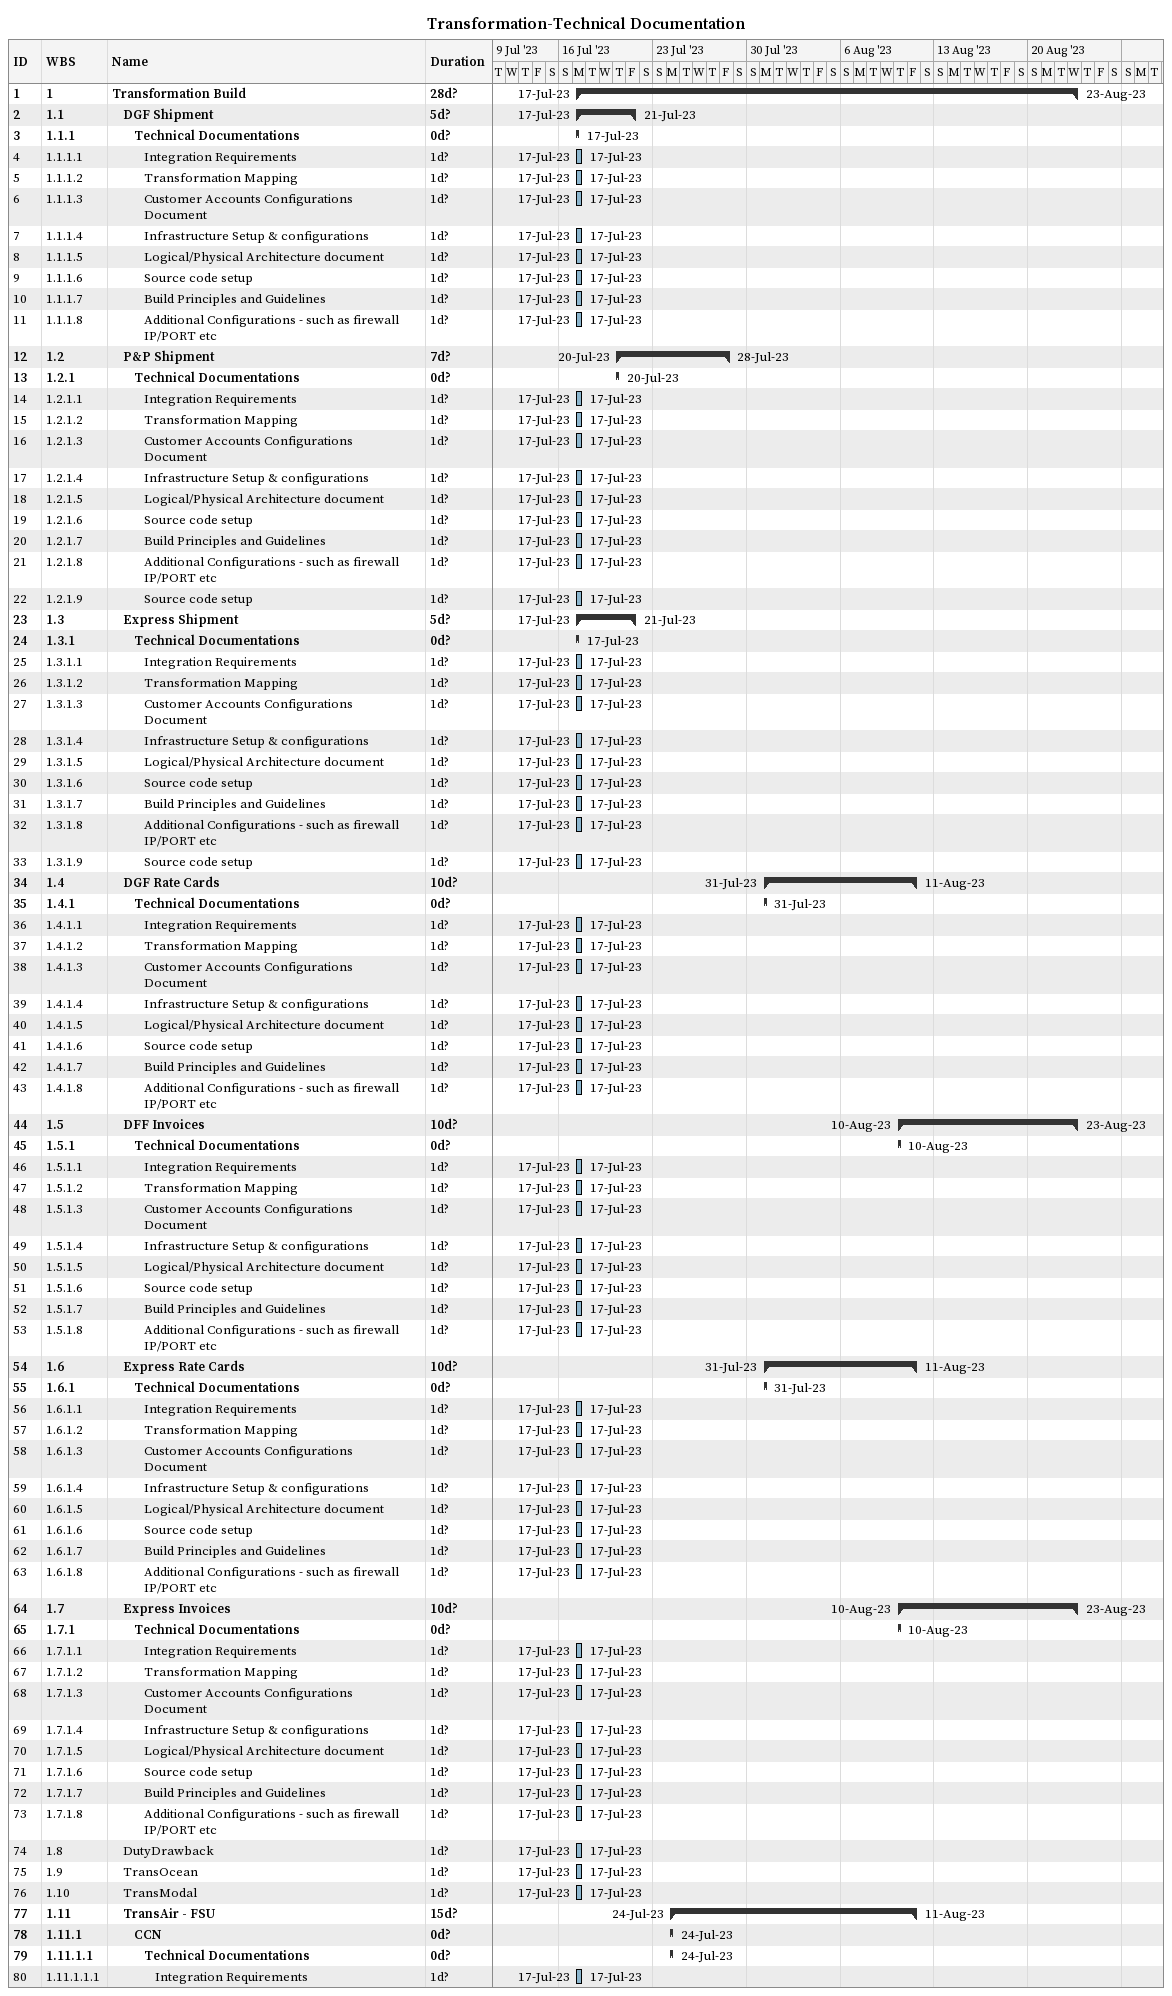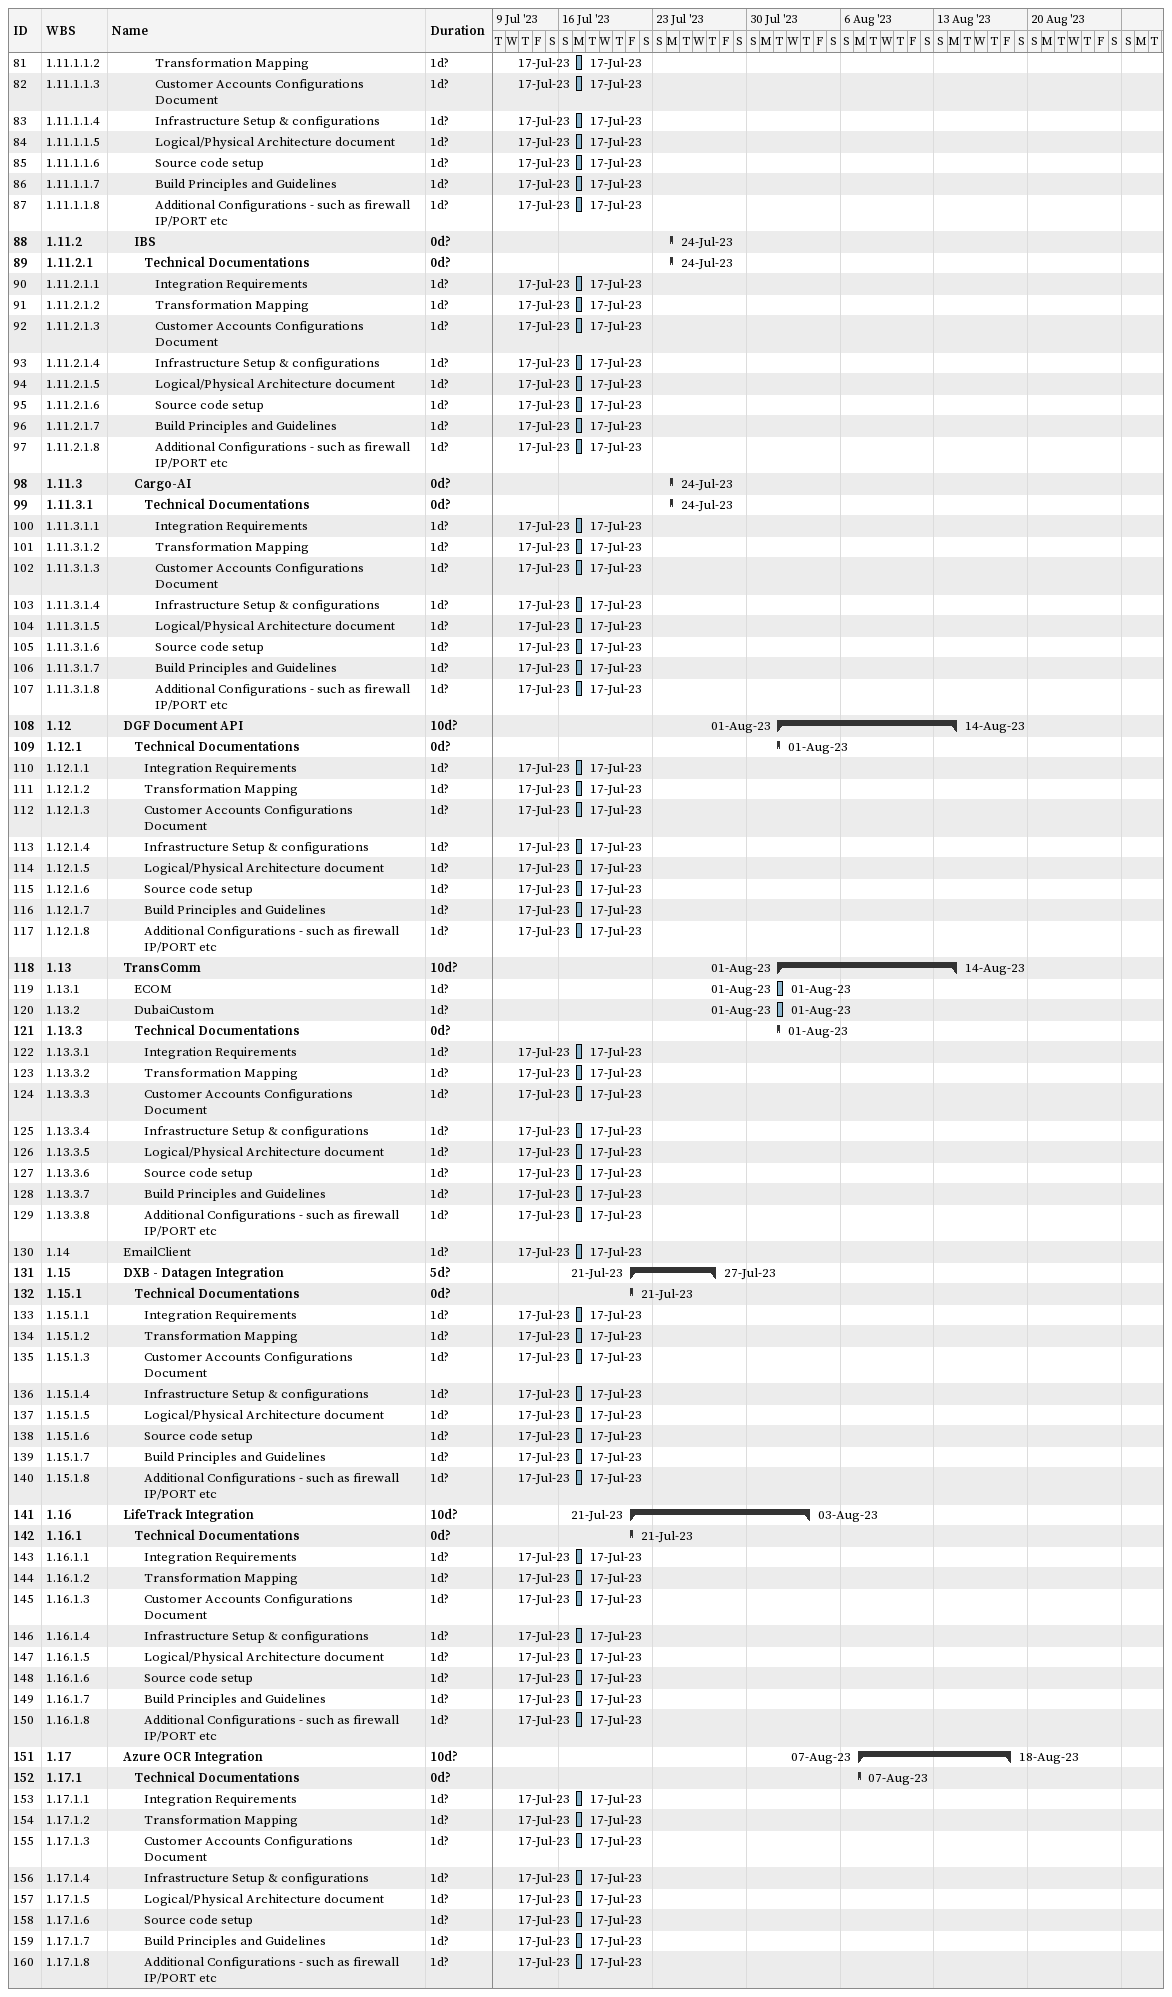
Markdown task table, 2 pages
Transformation-Technical Documentation

| ID | WBS | Task | Duration | Start | Finish |
|---|---|---|---|---|---|
| 1 | 1 | **Transformation Build** | 28d? | 2023-07-17 | 2023-08-23 |
| 2 | 1.1 | **DGF Shipment** | 5d? | 2023-07-17 | 2023-07-21 |
| 3 | 1.1.1 | **Technical Documentations** | 0d? | 2023-07-17 | 2023-07-17 |
| 4 | 1.1.1.1 | Integration Requirements | 1d? | 2023-07-17 | 2023-07-17 |
| 5 | 1.1.1.2 | Transformation Mapping | 1d? | 2023-07-17 | 2023-07-17 |
| 6 | 1.1.1.3 | Customer Accounts Configurations Document | 1d? | 2023-07-17 | 2023-07-17 |
| 7 | 1.1.1.4 | Infrastructure Setup & configurations | 1d? | 2023-07-17 | 2023-07-17 |
| 8 | 1.1.1.5 | Logical/Physical Architecture document | 1d? | 2023-07-17 | 2023-07-17 |
| 9 | 1.1.1.6 | Source code setup | 1d? | 2023-07-17 | 2023-07-17 |
| 10 | 1.1.1.7 | Build Principles and Guidelines | 1d? | 2023-07-17 | 2023-07-17 |
| 11 | 1.1.1.8 | Additional Configurations - such as firewall IP/PORT etc | 1d? | 2023-07-17 | 2023-07-17 |
| 12 | 1.2 | **P&P Shipment** | 7d? | 2023-07-20 | 2023-07-28 |
| 13 | 1.2.1 | **Technical Documentations** | 0d? | 2023-07-20 | 2023-07-20 |
| 14 | 1.2.1.1 | Integration Requirements | 1d? | 2023-07-17 | 2023-07-17 |
| 15 | 1.2.1.2 | Transformation Mapping | 1d? | 2023-07-17 | 2023-07-17 |
| 16 | 1.2.1.3 | Customer Accounts Configurations Document | 1d? | 2023-07-17 | 2023-07-17 |
| 17 | 1.2.1.4 | Infrastructure Setup & configurations | 1d? | 2023-07-17 | 2023-07-17 |
| 18 | 1.2.1.5 | Logical/Physical Architecture document | 1d? | 2023-07-17 | 2023-07-17 |
| 19 | 1.2.1.6 | Source code setup | 1d? | 2023-07-17 | 2023-07-17 |
| 20 | 1.2.1.7 | Build Principles and Guidelines | 1d? | 2023-07-17 | 2023-07-17 |
| 21 | 1.2.1.8 | Additional Configurations - such as firewall IP/PORT etc | 1d? | 2023-07-17 | 2023-07-17 |
| 22 | 1.2.1.9 | Source code setup | 1d? | 2023-07-17 | 2023-07-17 |
| 23 | 1.3 | **Express Shipment** | 5d? | 2023-07-17 | 2023-07-21 |
| 24 | 1.3.1 | **Technical Documentations** | 0d? | 2023-07-17 | 2023-07-17 |
| 25 | 1.3.1.1 | Integration Requirements | 1d? | 2023-07-17 | 2023-07-17 |
| 26 | 1.3.1.2 | Transformation Mapping | 1d? | 2023-07-17 | 2023-07-17 |
| 27 | 1.3.1.3 | Customer Accounts Configurations Document | 1d? | 2023-07-17 | 2023-07-17 |
| 28 | 1.3.1.4 | Infrastructure Setup & configurations | 1d? | 2023-07-17 | 2023-07-17 |
| 29 | 1.3.1.5 | Logical/Physical Architecture document | 1d? | 2023-07-17 | 2023-07-17 |
| 30 | 1.3.1.6 | Source code setup | 1d? | 2023-07-17 | 2023-07-17 |
| 31 | 1.3.1.7 | Build Principles and Guidelines | 1d? | 2023-07-17 | 2023-07-17 |
| 32 | 1.3.1.8 | Additional Configurations - such as firewall IP/PORT etc | 1d? | 2023-07-17 | 2023-07-17 |
| 33 | 1.3.1.9 | Source code setup | 1d? | 2023-07-17 | 2023-07-17 |
| 34 | 1.4 | **DGF Rate Cards** | 10d? | 2023-07-31 | 2023-08-11 |
| 35 | 1.4.1 | **Technical Documentations** | 0d? | 2023-07-31 | 2023-07-31 |
| 36 | 1.4.1.1 | Integration Requirements | 1d? | 2023-07-17 | 2023-07-17 |
| 37 | 1.4.1.2 | Transformation Mapping | 1d? | 2023-07-17 | 2023-07-17 |
| 38 | 1.4.1.3 | Customer Accounts Configurations Document | 1d? | 2023-07-17 | 2023-07-17 |
| 39 | 1.4.1.4 | Infrastructure Setup & configurations | 1d? | 2023-07-17 | 2023-07-17 |
| 40 | 1.4.1.5 | Logical/Physical Architecture document | 1d? | 2023-07-17 | 2023-07-17 |
| 41 | 1.4.1.6 | Source code setup | 1d? | 2023-07-17 | 2023-07-17 |
| 42 | 1.4.1.7 | Build Principles and Guidelines | 1d? | 2023-07-17 | 2023-07-17 |
| 43 | 1.4.1.8 | Additional Configurations - such as firewall IP/PORT etc | 1d? | 2023-07-17 | 2023-07-17 |
| 44 | 1.5 | **DFF Invoices** | 10d? | 2023-08-10 | 2023-08-23 |
| 45 | 1.5.1 | **Technical Documentations** | 0d? | 2023-08-10 | 2023-08-10 |
| 46 | 1.5.1.1 | Integration Requirements | 1d? | 2023-07-17 | 2023-07-17 |
| 47 | 1.5.1.2 | Transformation Mapping | 1d? | 2023-07-17 | 2023-07-17 |
| 48 | 1.5.1.3 | Customer Accounts Configurations Document | 1d? | 2023-07-17 | 2023-07-17 |
| 49 | 1.5.1.4 | Infrastructure Setup & configurations | 1d? | 2023-07-17 | 2023-07-17 |
| 50 | 1.5.1.5 | Logical/Physical Architecture document | 1d? | 2023-07-17 | 2023-07-17 |
| 51 | 1.5.1.6 | Source code setup | 1d? | 2023-07-17 | 2023-07-17 |
| 52 | 1.5.1.7 | Build Principles and Guidelines | 1d? | 2023-07-17 | 2023-07-17 |
| 53 | 1.5.1.8 | Additional Configurations - such as firewall IP/PORT etc | 1d? | 2023-07-17 | 2023-07-17 |
| 54 | 1.6 | **Express Rate Cards** | 10d? | 2023-07-31 | 2023-08-11 |
| 55 | 1.6.1 | **Technical Documentations** | 0d? | 2023-07-31 | 2023-07-31 |
| 56 | 1.6.1.1 | Integration Requirements | 1d? | 2023-07-17 | 2023-07-17 |
| 57 | 1.6.1.2 | Transformation Mapping | 1d? | 2023-07-17 | 2023-07-17 |
| 58 | 1.6.1.3 | Customer Accounts Configurations Document | 1d? | 2023-07-17 | 2023-07-17 |
| 59 | 1.6.1.4 | Infrastructure Setup & configurations | 1d? | 2023-07-17 | 2023-07-17 |
| 60 | 1.6.1.5 | Logical/Physical Architecture document | 1d? | 2023-07-17 | 2023-07-17 |
| 61 | 1.6.1.6 | Source code setup | 1d? | 2023-07-17 | 2023-07-17 |
| 62 | 1.6.1.7 | Build Principles and Guidelines | 1d? | 2023-07-17 | 2023-07-17 |
| 63 | 1.6.1.8 | Additional Configurations - such as firewall IP/PORT etc | 1d? | 2023-07-17 | 2023-07-17 |
| 64 | 1.7 | **Express Invoices** | 10d? | 2023-08-10 | 2023-08-23 |
| 65 | 1.7.1 | **Technical Documentations** | 0d? | 2023-08-10 | 2023-08-10 |
| 66 | 1.7.1.1 | Integration Requirements | 1d? | 2023-07-17 | 2023-07-17 |
| 67 | 1.7.1.2 | Transformation Mapping | 1d? | 2023-07-17 | 2023-07-17 |
| 68 | 1.7.1.3 | Customer Accounts Configurations Document | 1d? | 2023-07-17 | 2023-07-17 |
| 69 | 1.7.1.4 | Infrastructure Setup & configurations | 1d? | 2023-07-17 | 2023-07-17 |
| 70 | 1.7.1.5 | Logical/Physical Architecture document | 1d? | 2023-07-17 | 2023-07-17 |
| 71 | 1.7.1.6 | Source code setup | 1d? | 2023-07-17 | 2023-07-17 |
| 72 | 1.7.1.7 | Build Principles and Guidelines | 1d? | 2023-07-17 | 2023-07-17 |
| 73 | 1.7.1.8 | Additional Configurations - such as firewall IP/PORT etc | 1d? | 2023-07-17 | 2023-07-17 |
| 74 | 1.8 | DutyDrawback | 1d? | 2023-07-17 | 2023-07-17 |
| 75 | 1.9 | TransOcean | 1d? | 2023-07-17 | 2023-07-17 |
| 76 | 1.10 | TransModal | 1d? | 2023-07-17 | 2023-07-17 |
| 77 | 1.11 | **TransAir - FSU** | 15d? | 2023-07-24 | 2023-08-11 |
| 78 | 1.11.1 | **CCN** | 0d? | 2023-07-24 | 2023-07-24 |
| 79 | 1.11.1.1 | **Technical Documentations** | 0d? | 2023-07-24 | 2023-07-24 |
| 80 | 1.11.1.1.1 | Integration Requirements | 1d? | 2023-07-17 | 2023-07-17 |
| 81 | 1.11.1.1.2 | Transformation Mapping | 1d? | 2023-07-17 | 2023-07-17 |
| 82 | 1.11.1.1.3 | Customer Accounts Configurations Document | 1d? | 2023-07-17 | 2023-07-17 |
| 83 | 1.11.1.1.4 | Infrastructure Setup & configurations | 1d? | 2023-07-17 | 2023-07-17 |
| 84 | 1.11.1.1.5 | Logical/Physical Architecture document | 1d? | 2023-07-17 | 2023-07-17 |
| 85 | 1.11.1.1.6 | Source code setup | 1d? | 2023-07-17 | 2023-07-17 |
| 86 | 1.11.1.1.7 | Build Principles and Guidelines | 1d? | 2023-07-17 | 2023-07-17 |
| 87 | 1.11.1.1.8 | Additional Configurations - such as firewall IP/PORT etc | 1d? | 2023-07-17 | 2023-07-17 |
| 88 | 1.11.2 | **IBS** | 0d? | 2023-07-24 | 2023-07-24 |
| 89 | 1.11.2.1 | **Technical Documentations** | 0d? | 2023-07-24 | 2023-07-24 |
| 90 | 1.11.2.1.1 | Integration Requirements | 1d? | 2023-07-17 | 2023-07-17 |
| 91 | 1.11.2.1.2 | Transformation Mapping | 1d? | 2023-07-17 | 2023-07-17 |
| 92 | 1.11.2.1.3 | Customer Accounts Configurations Document | 1d? | 2023-07-17 | 2023-07-17 |
| 93 | 1.11.2.1.4 | Infrastructure Setup & configurations | 1d? | 2023-07-17 | 2023-07-17 |
| 94 | 1.11.2.1.5 | Logical/Physical Architecture document | 1d? | 2023-07-17 | 2023-07-17 |
| 95 | 1.11.2.1.6 | Source code setup | 1d? | 2023-07-17 | 2023-07-17 |
| 96 | 1.11.2.1.7 | Build Principles and Guidelines | 1d? | 2023-07-17 | 2023-07-17 |
| 97 | 1.11.2.1.8 | Additional Configurations - such as firewall IP/PORT etc | 1d? | 2023-07-17 | 2023-07-17 |
| 98 | 1.11.3 | **Cargo-AI** | 0d? | 2023-07-24 | 2023-07-24 |
| 99 | 1.11.3.1 | **Technical Documentations** | 0d? | 2023-07-24 | 2023-07-24 |
| 100 | 1.11.3.1.1 | Integration Requirements | 1d? | 2023-07-17 | 2023-07-17 |
| 101 | 1.11.3.1.2 | Transformation Mapping | 1d? | 2023-07-17 | 2023-07-17 |
| 102 | 1.11.3.1.3 | Customer Accounts Configurations Document | 1d? | 2023-07-17 | 2023-07-17 |
| 103 | 1.11.3.1.4 | Infrastructure Setup & configurations | 1d? | 2023-07-17 | 2023-07-17 |
| 104 | 1.11.3.1.5 | Logical/Physical Architecture document | 1d? | 2023-07-17 | 2023-07-17 |
| 105 | 1.11.3.1.6 | Source code setup | 1d? | 2023-07-17 | 2023-07-17 |
| 106 | 1.11.3.1.7 | Build Principles and Guidelines | 1d? | 2023-07-17 | 2023-07-17 |
| 107 | 1.11.3.1.8 | Additional Configurations - such as firewall IP/PORT etc | 1d? | 2023-07-17 | 2023-07-17 |
| 108 | 1.12 | **DGF Document API** | 10d? | 2023-08-01 | 2023-08-14 |
| 109 | 1.12.1 | **Technical Documentations** | 0d? | 2023-08-01 | 2023-08-01 |
| 110 | 1.12.1.1 | Integration Requirements | 1d? | 2023-07-17 | 2023-07-17 |
| 111 | 1.12.1.2 | Transformation Mapping | 1d? | 2023-07-17 | 2023-07-17 |
| 112 | 1.12.1.3 | Customer Accounts Configurations Document | 1d? | 2023-07-17 | 2023-07-17 |
| 113 | 1.12.1.4 | Infrastructure Setup & configurations | 1d? | 2023-07-17 | 2023-07-17 |
| 114 | 1.12.1.5 | Logical/Physical Architecture document | 1d? | 2023-07-17 | 2023-07-17 |
| 115 | 1.12.1.6 | Source code setup | 1d? | 2023-07-17 | 2023-07-17 |
| 116 | 1.12.1.7 | Build Principles and Guidelines | 1d? | 2023-07-17 | 2023-07-17 |
| 117 | 1.12.1.8 | Additional Configurations - such as firewall IP/PORT etc | 1d? | 2023-07-17 | 2023-07-17 |
| 118 | 1.13 | **TransComm** | 10d? | 2023-08-01 | 2023-08-14 |
| 119 | 1.13.1 | ECOM | 1d? | 2023-08-01 | 2023-08-01 |
| 120 | 1.13.2 | DubaiCustom | 1d? | 2023-08-01 | 2023-08-01 |
| 121 | 1.13.3 | **Technical Documentations** | 0d? | 2023-08-01 | 2023-08-01 |
| 122 | 1.13.3.1 | Integration Requirements | 1d? | 2023-07-17 | 2023-07-17 |
| 123 | 1.13.3.2 | Transformation Mapping | 1d? | 2023-07-17 | 2023-07-17 |
| 124 | 1.13.3.3 | Customer Accounts Configurations Document | 1d? | 2023-07-17 | 2023-07-17 |
| 125 | 1.13.3.4 | Infrastructure Setup & configurations | 1d? | 2023-07-17 | 2023-07-17 |
| 126 | 1.13.3.5 | Logical/Physical Architecture document | 1d? | 2023-07-17 | 2023-07-17 |
| 127 | 1.13.3.6 | Source code setup | 1d? | 2023-07-17 | 2023-07-17 |
| 128 | 1.13.3.7 | Build Principles and Guidelines | 1d? | 2023-07-17 | 2023-07-17 |
| 129 | 1.13.3.8 | Additional Configurations - such as firewall IP/PORT etc | 1d? | 2023-07-17 | 2023-07-17 |
| 130 | 1.14 | EmailClient | 1d? | 2023-07-17 | 2023-07-17 |
| 131 | 1.15 | **DXB - Datagen Integration** | 5d? | 2023-07-21 | 2023-07-27 |
| 132 | 1.15.1 | **Technical Documentations** | 0d? | 2023-07-21 | 2023-07-21 |
| 133 | 1.15.1.1 | Integration Requirements | 1d? | 2023-07-17 | 2023-07-17 |
| 134 | 1.15.1.2 | Transformation Mapping | 1d? | 2023-07-17 | 2023-07-17 |
| 135 | 1.15.1.3 | Customer Accounts Configurations Document | 1d? | 2023-07-17 | 2023-07-17 |
| 136 | 1.15.1.4 | Infrastructure Setup & configurations | 1d? | 2023-07-17 | 2023-07-17 |
| 137 | 1.15.1.5 | Logical/Physical Architecture document | 1d? | 2023-07-17 | 2023-07-17 |
| 138 | 1.15.1.6 | Source code setup | 1d? | 2023-07-17 | 2023-07-17 |
| 139 | 1.15.1.7 | Build Principles and Guidelines | 1d? | 2023-07-17 | 2023-07-17 |
| 140 | 1.15.1.8 | Additional Configurations - such as firewall IP/PORT etc | 1d? | 2023-07-17 | 2023-07-17 |
| 141 | 1.16 | **LifeTrack Integration** | 10d? | 2023-07-21 | 2023-08-03 |
| 142 | 1.16.1 | **Technical Documentations** | 0d? | 2023-07-21 | 2023-07-21 |
| 143 | 1.16.1.1 | Integration Requirements | 1d? | 2023-07-17 | 2023-07-17 |
| 144 | 1.16.1.2 | Transformation Mapping | 1d? | 2023-07-17 | 2023-07-17 |
| 145 | 1.16.1.3 | Customer Accounts Configurations Document | 1d? | 2023-07-17 | 2023-07-17 |
| 146 | 1.16.1.4 | Infrastructure Setup & configurations | 1d? | 2023-07-17 | 2023-07-17 |
| 147 | 1.16.1.5 | Logical/Physical Architecture document | 1d? | 2023-07-17 | 2023-07-17 |
| 148 | 1.16.1.6 | Source code setup | 1d? | 2023-07-17 | 2023-07-17 |
| 149 | 1.16.1.7 | Build Principles and Guidelines | 1d? | 2023-07-17 | 2023-07-17 |
| 150 | 1.16.1.8 | Additional Configurations - such as firewall IP/PORT etc | 1d? | 2023-07-17 | 2023-07-17 |
| 151 | 1.17 | **Azure OCR Integration** | 10d? | 2023-08-07 | 2023-08-18 |
| 152 | 1.17.1 | **Technical Documentations** | 0d? | 2023-08-07 | 2023-08-07 |
| 153 | 1.17.1.1 | Integration Requirements | 1d? | 2023-07-17 | 2023-07-17 |
| 154 | 1.17.1.2 | Transformation Mapping | 1d? | 2023-07-17 | 2023-07-17 |
| 155 | 1.17.1.3 | Customer Accounts Configurations Document | 1d? | 2023-07-17 | 2023-07-17 |
| 156 | 1.17.1.4 | Infrastructure Setup & configurations | 1d? | 2023-07-17 | 2023-07-17 |
| 157 | 1.17.1.5 | Logical/Physical Architecture document | 1d? | 2023-07-17 | 2023-07-17 |
| 158 | 1.17.1.6 | Source code setup | 1d? | 2023-07-17 | 2023-07-17 |
| 159 | 1.17.1.7 | Build Principles and Guidelines | 1d? | 2023-07-17 | 2023-07-17 |
| 160 | 1.17.1.8 | Additional Configurations - such as firewall IP/PORT etc | 1d? | 2023-07-17 | 2023-07-17 |
